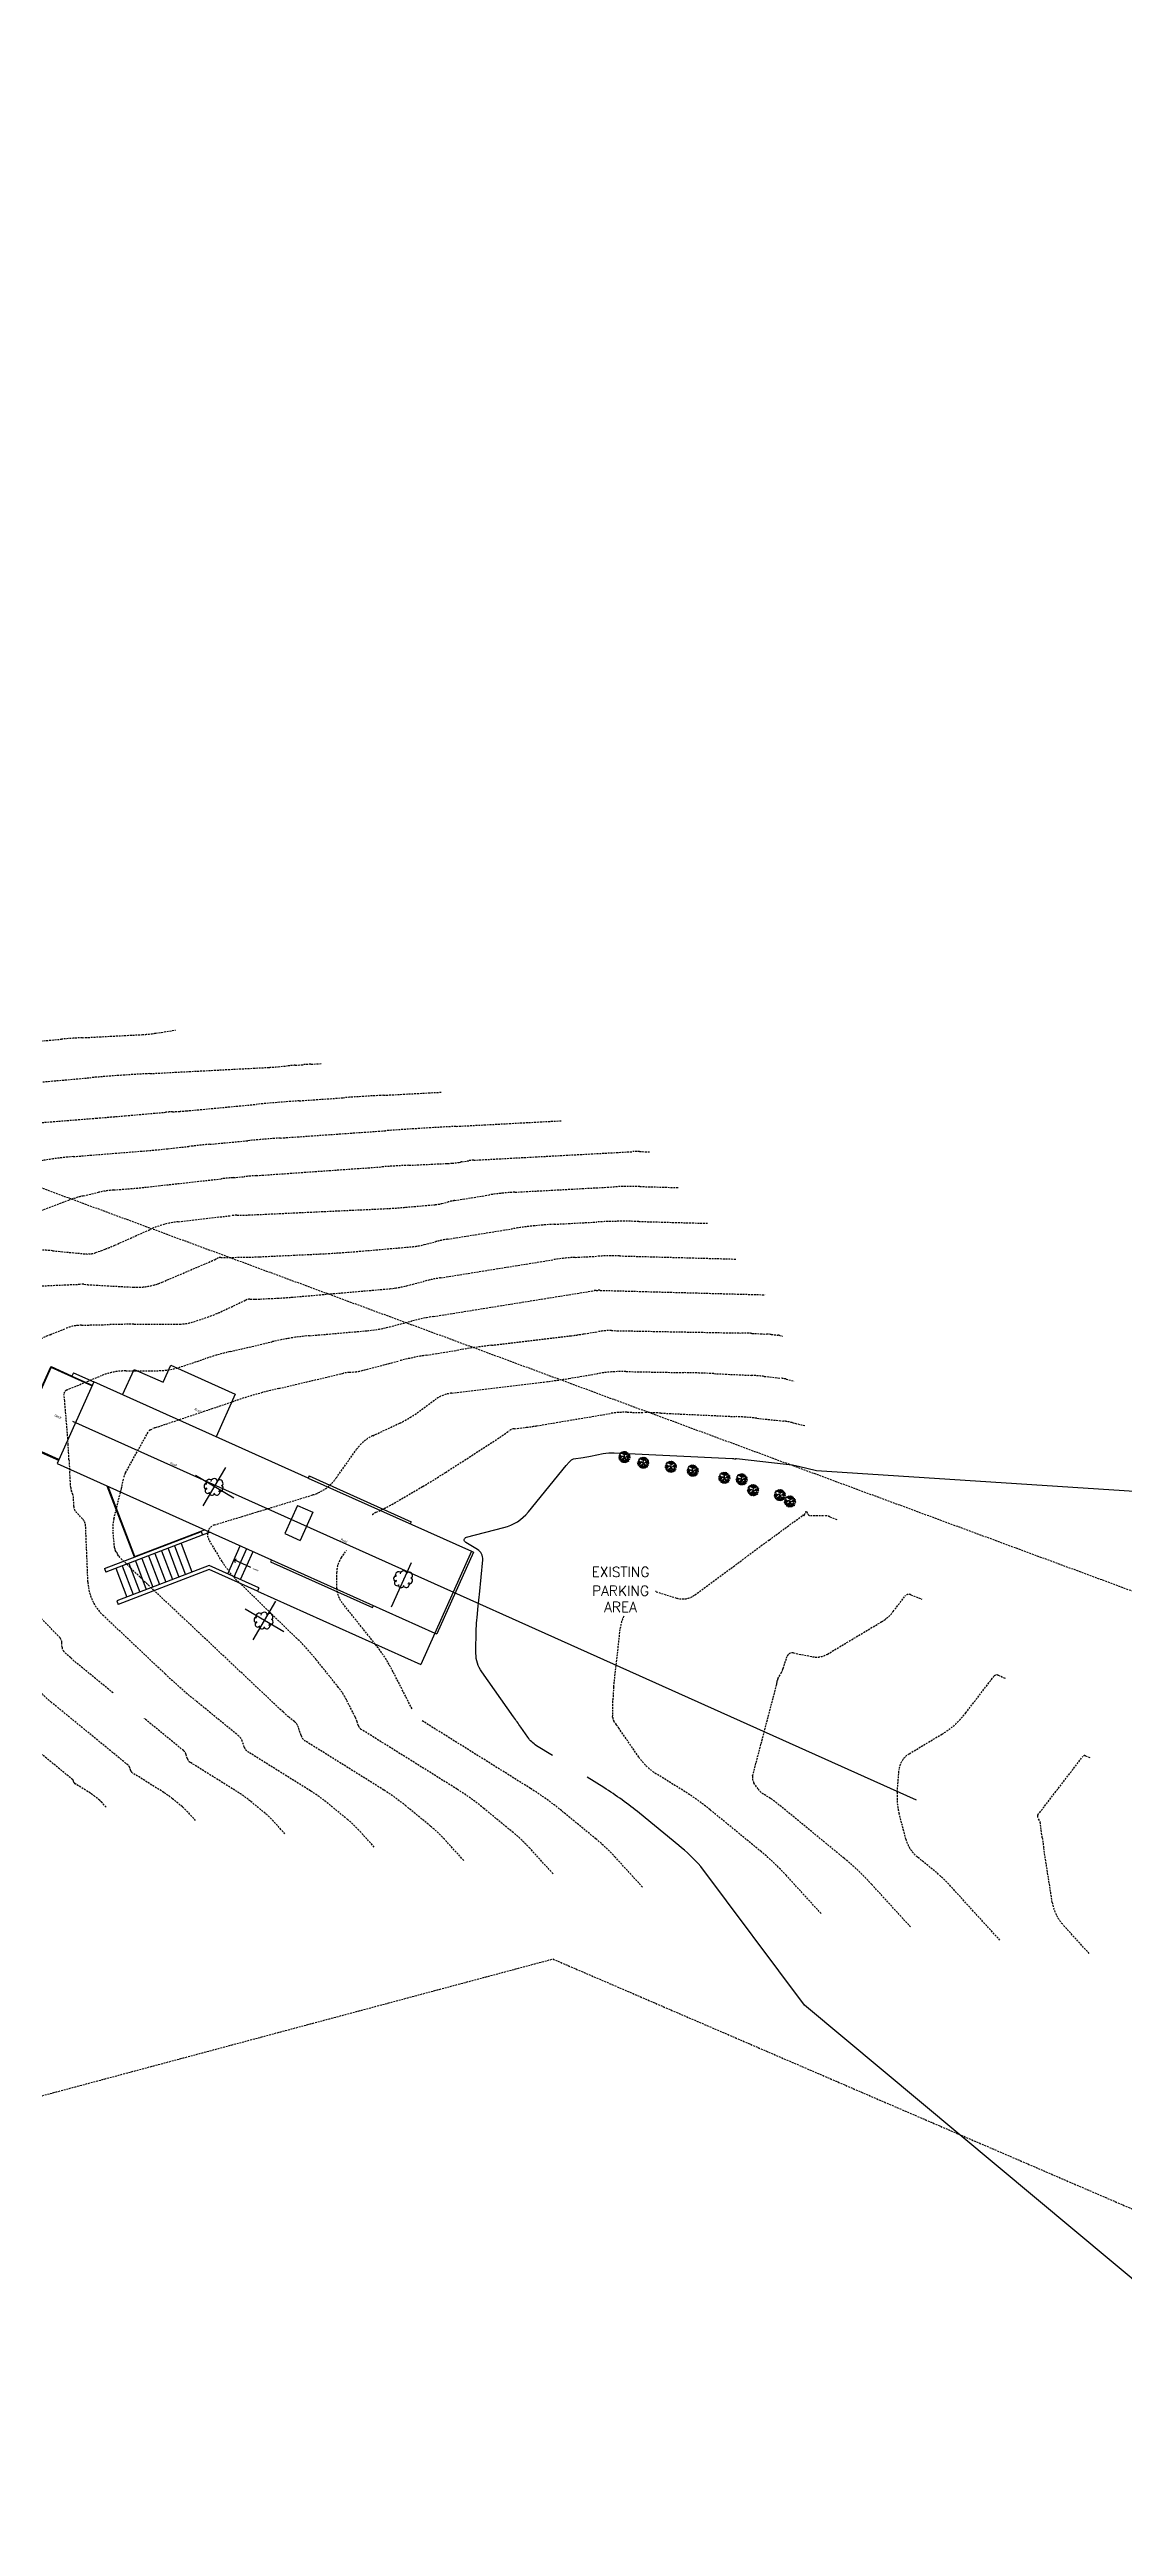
# Model space of a CAD drawing. Header units: inches. Extents: x -43639 to 75791, y -33466 to 47612.
# Drawn here: x 22986 to 25292, y 3517 to 8828 of the extents above; entities that cross this region are included whole.
import ezdxf
from ezdxf.enums import TextEntityAlignment as Align

# ---------------------------------------------------------------- set-up
doc = ezdxf.new("R2010")
doc.units = ezdxf.units.IN
doc.header["$LTSCALE"] = 8
doc.header["$MEASUREMENT"] = 0
doc.linetypes.add('ACAD_ISO02W100', pattern=[15, 12, -3])
doc.linetypes.add('DASHED', pattern=[0.75, 0.5, -0.25])
doc.layers.get('0').update_dxf_attribs({"linetype": 'CONTINUOUS'})
for name, color, linetype in [('A-Elev', 7, 'CONTINUOUS'), ('A-Elev-South', 7, 'CONTINUOUS'), ('A-glazing', 252, 'CONTINUOUS'), ('A-millwork', 252, 'CONTINUOUS'), ('A-roof', 253, 'CONTINUOUS'), ('A-soffit', 251, 'ACAD_ISO02W100'), ('A-text', 254, 'CONTINUOUS'), ('A-walls', 7, 'CONTINUOUS'), ('construction', 160, 'CONTINUOUS'), ('CONT-HGH', 6, 'DASHED'), ('CONT-NML', 1, 'DASHED'), ('easement_JDCF', 7, 'DASHED'), ('TREE', 3, 'CONTINUOUS')]:
    doc.layers.add(name, color=color, linetype=linetype)
doc.styles.get("Standard").update_dxf_attribs({"font": 'txt', "height": 0.2})
doc.styles.add('T100', font='ROMANS', dxfattribs={"height": 1.8})

# ---------------------------------------------------------------- blocks, each defined once
blk = doc.blocks.new('SHRUB4')
for p, q in [((-0.093, -0.008), (-0.102, 0.004)), ((-0.087, 0.018), (-0.1, 0.014)), ((-0.079, 0.01), (-0.097, 0.029)), ((-0.08, 0.048), (-0.094, 0.044)), ((-0.068, 0.04), (-0.088, 0.057)), ((-0.03, 0.06), (-0.081, 0.069)), ((-0.06, 0.019), (-0.079, 0.01)), ((-0.073, 0.024), (-0.068, 0.04)), ((-0.002, 0.001), (-0.073, 0.024)), ((-0.042, 0.075), (-0.07, 0.078)), ((-0.05, 0.003), (-0.068, 0.008)), ((-0.04, 0.012), (-0.064, -0.014)), ((-0.042, 0.075), (-0.044, 0.095)), ((-0.033, 0.083), (-0.042, 0.075)), ((-0.033, 0.083), (-0.015, 0.104)), ((-0.033, 0.083), (-0.032, 0.098)), ((-0.004, 0.069), (-0.033, 0.083)), ((-0.031, 0.062), (-0.032, 0.075)), ((-0.031, 0.061), (-0.004, 0.069)), ((0.004, 0.042), (-0.03, 0.06)), ((-0.022, 0.008), (-0.03, 0.025)), ((-0.002, 0.001), (-0.028, -0.046)), ((-0.018, 0.078), (-0.013, 0.09)), ((-0.006, 0.084), (-0.004, 0.104)), ((0.01, 0.087), (-0.006, 0.084)), ((-0.003, 0.07), (0.013, 0.062)), ((-0.001, 0.002), (0.004, 0.042)), ((-0.001, 0.002), (0.048, 0.007)), ((-0.001, 0), (0.038, -0.067)), ((0.004, 0.042), (0.001, 0.055)), ((0.004, 0.087), (0.002, 0.105)), ((0.004, 0.042), (0.03, 0.054)), ((0.015, 0.094), (0.01, 0.104)), ((0.011, 0.087), (0.023, 0.103)), ((0.013, 0.062), (0.011, 0.087)), ((0.015, 0.063), (0.024, 0.071)), ((0.024, 0.071), (0.02, 0.083)), ((0.03, 0.079), (0.025, 0.101)), ((0.03, 0.054), (0.033, 0.102)), ((0.03, 0.055), (0.044, 0.042)), ((0.031, 0.073), (0.048, 0.064)), ((0.039, 0.006), (0.052, 0.024)), ((0.041, 0.085), (0.04, 0.098)), ((0.04, 0.084), (0.051, 0.091)), ((0.04, 0.07), (0.04, 0.084)), ((0.048, 0.064), (0.056, 0.077)), ((0.048, 0.007), (0.061, 0.017)), ((0.048, 0.007), (0.061, -0.005)), ((0.055, 0.078), (0.059, 0.089)), ((0.056, 0.077), (0.068, 0.078)), ((0.061, 0.017), (0.064, 0.027)), ((0.061, 0.017), (0.07, 0.011)), ((0.061, -0.005), (0.081, 0.002)), ((0.064, 0.027), (0.069, 0.042)), ((0.064, 0.028), (0.076, 0.024)), ((0.068, 0.055), (0.076, 0.07)), ((0.069, 0.043), (0.068, 0.055)), ((0.069, 0.056), (0.087, 0.057)), ((0.069, 0.042), (0.086, 0.041)), ((0.07, 0.011), (0.087, 0.014)), ((0.076, 0.024), (0.086, 0.031)), ((0.081, 0.002), (0.102, -0.011)), ((0.086, 0.041), (0.09, 0.052)), ((0.086, 0.041), (0.096, 0.038)), ((0.086, 0.031), (0.1, 0.028)), ((0.087, 0.014), (0.1, 0.02)), ((0.087, 0.014), (0.089, 0.006)), ((0.089, 0.006), (0.102, 0.003)), ((-0.089, -0.014), (-0.102, -0.01)), ((-0.097, -0.002), (-0.101, -0.003)), ((-0.087, -0.015), (-0.097, -0.029)), ((-0.087, -0.038), (-0.097, -0.036)), ((-0.078, -0.002), (-0.093, -0.008)), ((-0.079, -0.028), (-0.09, -0.043)), ((-0.078, -0.029), (-0.089, -0.014)), ((-0.077, -0.052), (-0.086, -0.054)), ((-0.076, -0.052), (-0.079, -0.062)), ((-0.064, -0.012), (-0.078, -0.002)), ((-0.065, -0.013), (-0.078, -0.029)), ((-0.064, -0.014), (-0.077, -0.052)), ((-0.061, -0.067), (-0.071, -0.07)), ((-0.061, -0.068), (-0.065, -0.079)), ((-0.044, -0.039), (-0.061, -0.067)), ((-0.057, -0.078), (-0.061, -0.08)), ((-0.044, -0.081), (-0.057, -0.078)), ((-0.033, -0.064), (-0.051, -0.089)), ((-0.043, -0.058), (-0.049, -0.069)), ((-0.017, -0.026), (-0.044, -0.039)), ((-0.044, -0.039), (-0.043, -0.058)), ((-0.036, -0.087), (-0.044, -0.091)), ((-0.04, -0.074), (-0.033, -0.082)), ((-0.033, -0.082), (-0.036, -0.092)), ((-0.032, -0.034), (-0.033, -0.064)), ((-0.012, -0.081), (-0.033, -0.095)), ((-0.021, -0.069), (-0.028, -0.077)), ((-0.025, -0.04), (-0.008, -0.058)), ((-0.015, -0.052), (-0.022, -0.056)), ((-0.022, -0.056), (-0.021, -0.069)), ((-0.008, -0.058), (-0.016, -0.099)), ((-0.012, -0.022), (-0.008, -0.042)), ((-0.004, -0.078), (-0.006, -0.099)), ((0.023, -0.045), (-0.004, -0.078)), ((-0.003, -0.079), (0.021, -0.079)), ((0.009, -0.081), (0.001, -0.089)), ((0.001, -0.089), (0.011, -0.094)), ((0.011, -0.094), (0.008, -0.098)), ((0.012, -0.061), (0.018, -0.07)), ((0.017, -0.031), (0.038, -0.036)), ((0.025, -0.089), (0.018, -0.096)), ((0.021, -0.079), (0.03, -0.094)), ((0.022, -0.079), (0.033, -0.081)), ((0.03, -0.055), (0.025, -0.069)), ((0.025, -0.069), (0.047, -0.081)), ((0.033, -0.081), (0.044, -0.089)), ((0.035, -0.059), (0.052, -0.037)), ((0.045, -0.049), (0.047, -0.063)), ((0.047, -0.063), (0.059, -0.07)), ((0.047, -0.081), (0.053, -0.088)), ((0.051, -0.037), (0.06, -0.02)), ((0.052, -0.037), (0.086, -0.036)), ((0.059, -0.07), (0.059, -0.081)), ((0.06, -0.02), (0.071, -0.027)), ((0.069, -0.037), (0.065, -0.053)), ((0.065, -0.053), (0.072, -0.074)), ((0.067, -0.064), (0.081, -0.066)), ((0.068, -0.024), (0.076, -0.017)), ((0.086, -0.037), (0.095, -0.034)), ((0.086, -0.036), (0.088, -0.045)), ((0.094, -0.006), (0.103, -0.002))]:
    blk.add_line(p, q)
blk = doc.blocks.new('DCDSTREE')
at = {"const_width": 0.05567}
blk.add_lwpolyline([(-0.050861, -0.01564, 1), (0.004809, -0.01564, 1)], format="xyb", close=True, dxfattribs=at)
for centre, radius, start, end in [((-0.697665, 0.031649), 0.27, 90, 270), ((-0.472665, 0.324149), 0.334487, 47.726311, 199.653824), ((-0.022665, 0.436649), 0.318198, 8.130102, 171.869898), ((0.472335, 0.301649), 0.3245, 303.690068, 146.309932), ((0.504478, -0.141923), 0.302211, 246.16126, 60.708638), ((-0.636783, -0.38394), 0.243328, 104.489763, 329.250033), ((-0.24204, -0.519601), 0.275855, 177.662694, 343.412661), ((0.213585, -0.485851), 0.302916, 201.801409, 31.328693)]:
    blk.add_arc(centre, radius, start, end)

msp = doc.modelspace()

# ---------------------------------------------------------------- linework, layer by layer
at = {"layer": 'A-Elev'}
msp.add_circle((15493.2, 7498.6, 24022.6), 15658.3, dxfattribs=at)
at = {"layer": 'A-Elev-South', "color": 253}
for p, q in [((23034.1, 5983.2, -120), (23077.9, 5963.6, -5252.2)), ((23037.4, 5990.5, 5012.2), (23081.2, 5970.9, -120)), ((22962.1, 5822.6, -120), (23005.9, 5803, -120)), ((23329.1, 5577, -120), (23130.4, 5501.1, -120)), ((23435.5, 5529.3, -120), (23329.1, 5577, -120)), ((23328.8, 5568.4, -8376), (23133.3, 5493.6, -8376)), ((23432.3, 5522, -120), (23328.8, 5568.4, -120)), ((23130.4, 5501.1, -120), (23133.3, 5493.6, -120))]:
    msp.add_line(p, q, dxfattribs=at)
at = {"layer": 'A-Elev-South', "color": 252}
for p, q in [((23156.4, 5581.8, -120), (23179.9, 5520, -120)), ((23170.4, 5587.2, -120), (23193.9, 5525.4, -120)), ((23184.4, 5592.5, -120), (23207.9, 5530.7, -120)), ((23198.4, 5597.9, -120), (23221.9, 5536.1, -120)), ((23212.4, 5603.2, -120), (23236, 5541.4, -120)), ((23226.4, 5608.5, -120), (23250, 5546.8, -120)), ((23240.5, 5613.9, -120), (23264, 5552.1, -120)), ((23254.5, 5619.2, -120), (23278, 5557.5, -120)), ((23268.5, 5624.6, -120), (23291.8, 5563.5, -120)), ((23128.3, 5571.2, -120), (23151.9, 5509.3, -120)), ((23142.3, 5576.5, -120), (23165.9, 5514.7, -120))]:
    msp.add_line(p, q, dxfattribs=at)
at = {"layer": 'A-Elev-South', "color": 7}
msp.add_line((23104, 5570.5, -120), (23106.8, 5563, -120), dxfattribs=at)
at = {"layer": 'A-glazing'}
for p, q in [((23034.1, 5983.2, -120), (22990.3, 6002.9, -120)), ((23168.3, 5595.2, -120), (23110.3, 5747.4, -120)), ((23518, 5706, -120), (23550.9, 5691.3, -120)), ((23491, 5645.8, -120), (23523.9, 5631, -120))]:
    msp.add_line(p, q, dxfattribs=at)
at = {"layer": 'A-millwork'}
for p, q in [((22916.9, 5842.9, -120), (22988.9, 6003.5, -120)), ((23034.1, 5983.2, -120), (22988.9, 6003.5, -120)), ((22918.9, 5843.6, -120), (22989.7, 6001.5, -120)), ((23077.3, 5962.2, -4585.8), (22989.7, 6001.5, -120)), ((23006.5, 5804.4, -120), (22918.9, 5843.6, -120)), ((23169.4, 5596.8, -120), (23112.3, 5746.6, -120)), ((23518, 5706, -120), (23491, 5645.8, -120)), ((23550.9, 5691.3, -120), (23523.9, 5631, -120))]:
    msp.add_line(p, q, dxfattribs=at)
at = {"layer": 'A-roof'}
for p, q in [((23543.1, 5769.3, -120), (23541.1, 5764.7, -120)), ((23541.1, 5764.7, -120), (23891.5, 5607.6, -120)), ((23543.1, 5769.3, -120), (23762.1, 5671.1, -120)), ((23762.1, 5671.1, -120), (23760.1, 5666.5, -120)), ((23462.5, 5589.5, -120), (23460.5, 5584.9, -120)), ((23460.5, 5584.9, -120), (23679.5, 5486.8, -120)), ((23462.5, 5589.5, -120), (23812.9, 5432.4, -120)), ((23891.5, 5607.6, -120), (23812.9, 5432.4, -120)), ((23896, 5605.6, -120), (23817.5, 5430.4, -120)), ((23891.5, 5607.6, -120), (23896, 5605.6, -120)), ((23679.5, 5486.8, -120), (23681.5, 5491.3, -120)), ((23812.9, 5432.4, -120), (23817.5, 5430.4, -120))]:
    msp.add_line(p, q, dxfattribs=at)
at = {"layer": 'A-text'}
for p, q in [((23382.1, 5589.4, -120), (23387.7, 5591.5, -120)), ((23382.1, 5589.4, -120), (23384.3, 5583.8, -120)), ((23418.2, 5573.2, -120), (23382.1, 5589.4, -120))]:
    msp.add_line(p, q, dxfattribs=at)
at = {"layer": 'A-walls'}
for p, q in [((23229.8, 5970, -120), (23246.2, 6006.5, -120)), ((23246.2, 6006.5, -120), (23384.9, 5944.3, -120)), ((23081.2, 5970.9, -120), (23002.6, 5795.7, -120)), ((23541.1, 5764.7, -120), (23081.2, 5970.9, -120)), ((23143.2, 5943.1, -120), (23167.8, 5997.8, -120)), ((23167.8, 5997.8, -120), (23229.8, 5970, -120)), ((23384.9, 5944.3, -120), (23344, 5853.1, -120)), ((23002.6, 5795.7, -120), (23462.5, 5589.5, -120))]:
    msp.add_line(p, q, dxfattribs=at)
at = {"layer": 'A-walls', "color": 253}
for p, q in [((23037.4, 5990.5, -5267.6), (23034.1, 5983.2, -5267.6)), ((23103.9, 5570.7, -8376), (23312.2, 5650, -8376)), ((23169.4, 5596.8, -8376), (23319.1, 5653.8, -8376)), ((23315.1, 5642.3, -120), (23311.8, 5651, -120)), ((23435.5, 5529.3, -120), (23432.3, 5522, -120)), ((23432.3, 5522, -120), (23782.6, 5364.9, -120)), ((23812.9, 5432.4, -120), (23782.6, 5364.9, -120))]:
    msp.add_line(p, q, dxfattribs=at)
at = {"layer": 'A-walls', "color": 254}
for p, q in [((23314.1, 5641.9, -120), (23106.8, 5563, -120)), ((23331.1, 5648.4, -120), (23314.1, 5641.9, -120))]:
    msp.add_line(p, q, dxfattribs=at)
at = {"layer": 'A-walls', "color": 252}
for p, q in [((23368.6, 5559.3, -120), (23395.6, 5619.5, -120)), ((23382.3, 5553.1, -120), (23409.3, 5613.4, -120)), ((23396, 5547, -120), (23423, 5607.2, -120))]:
    msp.add_line(p, q, dxfattribs=at)
at = {"layer": 'construction'}
for p, q in [((24846.5, 5074.2, -120), (23036.2, 5885.9, -120)), ((23381.6, 5721.8, -120), (23299.2, 5770.2, -120)), ((23316.2, 5704.8, -120), (23364.5, 5787.2, -120)), ((23761.9, 5582.7, -120), (23719.3, 5487.6, -120)), ((23488.7, 5435.1, -120), (23406.3, 5483.5, -120)), ((23423.3, 5418.1, -120), (23471.7, 5500.5, -120))]:
    msp.add_line(p, q, dxfattribs=at)
at = {"layer": 'CONT-HGH'}
for points, elevation in [([(22874.2, 6519.4), (23086.3, 6536.4, 0.001726), (23148.9, 6541.6), (23235.4, 6549.1, -0.008728), (23250.1, 6550.1), (23264.8, 6550.9, 0.010384), (23279.5, 6552), (23429.6, 6566, -0.005915), (23522.2, 6573.6), (23619.6, 6580.4, -0.004127), (23702.8, 6585.5), (23827.7, 6592.1)], 8040), ([(22955.5, 6057.3, -0.022951), (22987.9, 6072.1), (23020.8, 6085.5, -0.09125), (23055.1, 6092.5), (23115.4, 6093.8, -0.004053), (23167.5, 6094.5), (23265.7, 6094.9, 0.07943), (23295.9, 6099.9), (23325.3, 6109.7, 0.030016), (23354, 6121.2), (23406, 6145.8, -0.107773), (23416.2, 6148.2), (23426.9, 6148.3, 0.008542), (23437.6, 6148.6), (23475.7, 6150.4, 0.010036), (23504.7, 6152.3), (23716.1, 6170.7, 0.04223), (23752.8, 6177), (23788.9, 6186.4, -0.024047), (23825.4, 6194.1), (24066.6, 6232.9, -0.026427), (24113.9, 6237.9), (24161.4, 6240.4, -0.020216), (24208.9, 6241.1), (24459.7, 6234.2)], 8160), ([(23122.5, 5304), (23044.3, 5368, -0.017387), (23031.7, 5379.1), (23017.3, 5392.6, -0.196046), (23013.2, 5401.7), (23012.7, 5412.4, 0.18184), (23008.8, 5421.7), (22828.8, 5610.9, -0.185969)], 8160), ([(23491.4, 5001.8), (23466.5, 5029, 0.035989), (23448.8, 5045.9), (23417.3, 5071.7, 0.032306), (23388.7, 5092.2), (23288.2, 5154.9, -0.176793), (23282.3, 5162.4), (23279.2, 5172.2, 0.143888), (23273.7, 5180.2), (23190, 5248.8, -0.017387)], 8160)]:
    msp.add_lwpolyline(points, format="xyb", dxfattribs=dict(at, elevation=elevation))
at = {"layer": 'CONT-HGH', "color": 252, "linetype": 'Continuous', "elevation": 8280}
for points in [[(24065.5, 5169.4), (24031.1, 5190.8, -0.102644), (24012.3, 5208.8), (23997.2, 5230.7, 0.003217), (23981.9, 5252.5), (23913.4, 5349.1, -0.158999), (23901.2, 5388.5), (23901.9, 5441.3, -0.023887), (23903.4, 5465.9), (23906.1, 5490.5, 0.003515), (23908.7, 5515.1), (23915.8, 5589.3, 0.290136), (23904.5, 5611.5), (23879.1, 5626.6, -0.666974), (23880.7, 5637.9), (23961.2, 5658.6, 0.159761), (24013.5, 5692), (24094.8, 5791.5, -0.014283), (24099.6, 5797), (24104.5, 5802.4, -0.171973), (24110.6, 5805.6), (24131, 5808.7, 0.013692), (24146.9, 5811.5), (24174.1, 5817, -0.062497), (24197.8, 5818.9), (24451.3, 5806.8, -0.063581), (24453.7, 5806.4), (24456.9, 5805.4, 0.238943), (24457.4, 5805.5), (24457.9, 5805.9, -0.000183), (24458.1, 5806.1), (24458.4, 5806.3, -0.169677), (24458.7, 5806.3), (24459.4, 5806.3, -0.017658), (24459.9, 5806.3), (24566.8, 5794.8, -0.032752), (24593, 5790.2), (24631.9, 5780.8), (25841.3, 5702.1)], [(30373.7, 448), (30099.2, 375.6), (29402.9, 465.6), (28600.1, 989.6), (28600.1, 989.6), (26757, 2839.8), (24605.9, 4634), (24383.6, 4931.9, 0.035989), (24336, 4977), (24251.9, 5045.9, 0.032306), (24175.4, 5100.9), (24139.6, 5123.2, -0.102644)]]:
    msp.add_lwpolyline(points, format="xyb", dxfattribs=at)
at = {"layer": 'CONT-NML'}
for points, elevation in [([(22967.4, 6701.9), (23012.1, 6705.8, -0.008728), (23056.8, 6708.9), (23185.6, 6715.6, 0.026357), (23214.2, 6718.6), (23256.9, 6725.3)], 7992), ([(22905.9, 6608.5), (23075.8, 6623.3, -0.008728), (23201.5, 6632), (23457.4, 6645.3, 0.010384), (23476.5, 6646.6), (23496.3, 6648.5, -0.005915), (23513.5, 6649.9), (23531.7, 6651.2, -0.004127), (23547.2, 6652.1), (23570.5, 6653.4)], 8016), ([(22884.7, 6426.4), (22937, 6438.5, -0.036731), (23037.2, 6454), (23194.9, 6466.6, 0.007592), (23239.9, 6470.9), (23285, 6475.8, -0.00421), (23330, 6480.4), (23411.9, 6488.1, -0.005915), (23481.6, 6493.8), (23707.4, 6509.5, -0.004127), (23858.4, 6518.8), (24085, 6530.9)], 8064), ([(22940.5, 6328.4), (23027.5, 6360.5, -0.031797), (23059.1, 6369.9), (23091.3, 6377.4, -0.036731), (23123.9, 6382.4), (23160.4, 6385.3, 0.007592), (23195.6, 6388.7), (23355.5, 6406.4, -0.00421), (23380.3, 6408.9), (23405.2, 6411.2, -0.005915), (23430.1, 6413.2), (23698.9, 6432, -0.005798), (23757.3, 6435.4), (23840.3, 6439.3, 0.010036), (23849.7, 6439.9), (23862.3, 6441, 0.04223), (23865.1, 6441.5), (23867.8, 6442.2, -0.024047), (23870.6, 6442.8), (23885.5, 6445.1, -0.026427), (23896.3, 6446.3), (24237.6, 6464.6, -0.020216), (24252, 6464.8), (24273.6, 6464.2)], 8088), ([(22938, 6253.4, -0.034421), (22992.9, 6252), (23064, 6245.3, 0.112475), (23085.3, 6248.1), (23106, 6255.7, 0.016615), (23126.4, 6264), (23202.4, 6298, -0.076678), (23262.4, 6314.4), (23375.9, 6327.5, -0.025465), (23388.3, 6328.2), (23400.8, 6328.4, 0.008542), (23413.3, 6328.8), (23703.2, 6342.2, 0.010036), (23750.2, 6345.4), (23813.5, 6350.9, 0.04223), (23827.6, 6353.3), (23841.5, 6356.9, -0.024047), (23855.5, 6359.9), (23930.1, 6371.9, -0.026427), (23984.8, 6377.7), (24197.3, 6389.1, -0.020216), (24252.6, 6389.8), (24335.6, 6387.5)], 8112), ([(22946.1, 6175.7), (23053.4, 6180.4, -0.034421), (23060.2, 6180.2), (23066.9, 6179.5, 0.009841), (23073.7, 6179), (23166.4, 6173.9, 0.115212), (23228, 6184.8), (23333.3, 6229.8, 0.009443), (23340, 6232.8), (23346.7, 6236, -0.107773), (23353.7, 6237.6), (23402.2, 6238.2, 0.008542), (23437.1, 6239.2), (23566, 6245.2, 0.010036), (23650.8, 6250.9), (23764.8, 6260.8, 0.04223), (23790.2, 6265.2), (23815.2, 6271.7, -0.024047), (23840.4, 6277), (23978.9, 6299.2, -0.026427), (24069, 6308.9), (24159.7, 6313.7, -0.020216), (24250.4, 6314.9), (24397.7, 6310.9)], 8136), ([(23299.7, 5030.3), (23283.1, 5048.4, 0.035989), (23271.3, 5059.7), (23250.4, 5076.8, 0.032306), (23231.3, 5090.5), (23164.5, 5132.2, -0.176793), (23160.6, 5137.2), (23158.5, 5143.7, 0.143888), (23154.8, 5149.1), (22989.4, 5284.5, -0.030735), (22970, 5302.5)], 8136), ([(23107.9, 5058.9), (23099.7, 5067.9, 0.035989), (23093.9, 5073.4), (23083.5, 5082, 0.032306), (23074, 5088.8), (23040.8, 5109.5, -0.176793), (23038.8, 5112), (23037.8, 5115.2, 0.143888), (23036, 5117.9), (22970.8, 5171.2, -0.030735)], 8112)]:
    msp.add_lwpolyline(points, format="xyb", dxfattribs=dict(at, elevation=elevation))
at = {"layer": 'CONT-NML', "color": 251}
for points, elevation in [([(23683.1, 4973.3), (23649.9, 5009.6, 0.035989), (23626.2, 5032.1), (23584.2, 5066.5, 0.032306), (23546, 5093.9), (23411.9, 5177.6, -0.176793), (23404.1, 5187.7), (23399.9, 5200.6, 0.143888), (23392.5, 5211.4), (23298.5, 5288.4, -0.017387), (23234.3, 5344.8), (23101.7, 5469.7, -0.196046), (23068.7, 5542), (23063.8, 5661.6, 0.18184), (23057.2, 5677.2), (23043.5, 5691.6, -0.185969), (23038.4, 5703.9), (23037.9, 5721.2, 0.085924), (23036.4, 5729.1), (23033.5, 5736.6, -0.07592), (23031.8, 5744.4), (23029.6, 5778.5, -0.002473), (23028, 5803.9), (23026.3, 5836.5, 0.00697), (23024.2, 5866.6), (23020.1, 5915.6, 0.006327), (23018.8, 5929.7), (23017.3, 5943.7, -0.332762), (23023, 5953.4), (23095.2, 5983.4, -0.097593), (23149.9, 5994.5), (23215.7, 5994.8, 0.07943), (23269.2, 6003.6), (23321.2, 6020.9, -0.022819), (23373.9, 6035.9), (23464.9, 6057.2, -0.035975), (23544.2, 6069.9), (23667.4, 6080.6, 0.04223), (23715.3, 6088.9), (23762.6, 6101.2, -0.024047), (23810.3, 6111.2), (24154.4, 6166.5, -0.026427), (24158.7, 6167), (24163.1, 6167.2, -0.020216), (24167.4, 6167.2), (24521.7, 6157.6)], 8184), ([(23874.8, 4944.7), (23833.4, 4990.2, 0.035989), (23803.7, 5018.3), (23751.1, 5061.4, 0.032306), (23703.3, 5095.7), (23535.7, 5200.3, -0.176793), (23525.8, 5212.9), (23520.4, 5229.6, 0.143888), (23511.7, 5242.3), (23499.3, 5252.5, -0.017387), (23487.3, 5263.1), (23211.2, 5523.1, -0.003202), (23180.9, 5552), (23137.8, 5593.7, -0.065308), (23134.5, 5597.9), (23131.6, 5602.7, -0.011751), (23129.3, 5606.7), (23127.1, 5610.8, -0.101804), (23125.8, 5615.1), (23122.5, 5651.9, -0.083241), (23124.5, 5677.7), (23140.2, 5741, 0.012628), (23142.8, 5752.7), (23145.1, 5764.5, -0.078669), (23149.2, 5775.6), (23198.3, 5864.1, -0.158463), (23202.6, 5868.1), (23208.2, 5870.7, -0.027775), (23213.9, 5872.9), (23383.4, 5929.9, -0.023425), (23478.5, 5956.9), (23616.7, 5989.4, -0.035975), (23629.4, 5991.4), (23642.3, 5992.5, 0.04223), (23655, 5994.7), (23736.3, 6015.9, -0.024047), (23795.2, 6028.3), (23866.8, 6039.8, -0.009993), (23934.5, 6049.3), (24104.5, 6069.7, 0.011676), (24133.5, 6073.9), (24162.4, 6078.7, -0.046219), (24191.6, 6080.9), (24468.6, 6075.7, -0.006945), (24492.9, 6074.9), (24524, 6073.4, -0.015103), (24534.7, 6072.6), (24548.4, 6071.1, -0.032752), (24552.9, 6070.3), (24559.7, 6068.7)], 8208), ([(24066.6, 4916.2), (24016.8, 4970.7, 0.035989), (23981.1, 5004.5), (23918.1, 5056.2, 0.032306), (23860.7, 5097.4), (23655, 5225.7, -0.176793), (23649.1, 5233.2), (23646.1, 5242.7, 0.039354), (23642.2, 5252), (23623.1, 5289.5, 0.051368), (23606.2, 5315.8), (23558.4, 5375.3, 0.031675), (23517.2, 5420.6), (23390.2, 5543.4, -0.065308), (23356.4, 5585.9), (23328.2, 5632.8, -0.488112), (23340.2, 5664.2), (23551, 5728.5, 0.166224), (23601.5, 5765), (23645.2, 5826.6, -0.130528), (23679.8, 5855.5), (23737.6, 5882.4, 0.019428), (23748.7, 5888.1), (23759.6, 5894.3, 0.029446), (23770, 5901), (23813.3, 5932.6, -0.128665), (23849.1, 5946.7), (24039.2, 5969.5, 0.011676), (24100.5, 5978.3), (24161.5, 5988.5, -0.046219), (24223, 5993.1), (24348.8, 5990.7, -0.006945), (24411.5, 5988.7), (24491.6, 5984.9, -0.015103), (24519.2, 5982.8), (24554.5, 5979, -0.032752), (24566.3, 5977), (24583.8, 5972.7)], 8232), ([(23677.3, 5684.6, -0.084123), (23687.1, 5691.3), (23704.1, 5699.3, 0.023391), (23720.8, 5708), (23787.1, 5746.8, 0.01097), (23836.1, 5776.9), (23951.8, 5851.5, 0.014508), (23962.1, 5858.6), (23972.2, 5866, -0.128665), (23983.5, 5870.5), (24009.9, 5873.6, 0.011676), (24031.6, 5876.7), (24189.4, 5903.2, -0.046219), (24225.3, 5905.8), (24261.5, 5905.2, -0.006945), (24297.6, 5904), (24459.2, 5896.4, -0.015103), (24503.7, 5893), (24560.6, 5886.9, -0.032752), (24579.7, 5883.6), (24607.8, 5876.8)], 8256), ([(24286.1, 5521.5, -0.013399), (24287.7, 5521), (24331.7, 5507.3, 0.238943), (24370.9, 5514), (24482.2, 5596.3, -0.000183), (24530.2, 5631.7), (24601.4, 5684.3, -0.169677), (24603, 5684.8), (24604.7, 5684.7, 0.33454), (24605.8, 5685.5), (24607.9, 5691.7, -0.62073), (24610, 5692), (24613.7, 5686.7, 0.246272), (24618.5, 5684.2), (24648.9, 5684.1, -0.098692), (24660.3, 5681.8), (24676.8, 5675)], 8304), ([(23764, 5269.6), (23723.5, 5349.1, 0.051368), (23685.2, 5408.5), (23613.6, 5497.9, -0.16873), (23602.7, 5528.4), (23602.5, 5562.6, -0.157042), (23612.3, 5593.7), (23623.3, 5609.2, -0.130528)], 8256), ([(24833.5, 4802), (24750.4, 4893, 0.035989), (24690.9, 4949.4), (24546.7, 5067.7, 0.032306), (24532.9, 5077.6), (24518.1, 5086.8, -0.102644), (24506.5, 5097.9), (24497.2, 5111.3, -0.218775), (24494.7, 5126), (24546.3, 5321.8, 0.037848), (24547, 5326), (24547.5, 5330.1, -0.100487), (24548.7, 5334.1), (24555.7, 5346.6, 0.046809), (24560.1, 5356.6), (24568.4, 5381.7, -0.378458), (24582.1, 5389.7), (24623.1, 5381.6, 0.185833), (24655.2, 5387.1), (24771.9, 5456.9, 0.09419), (24796.2, 5478.5), (24821.4, 5511.2, -0.339487), (24834.2, 5514.6), (24857.4, 5505)], 8328), ([(24641.7, 4830.6), (24567, 4912.4, 0.035989), (24513.5, 4963.2), (24403.3, 5053.5, 0.032306), (24349.7, 5092), (24287.9, 5130.5, -0.102644), (24250.5, 5166.3), (24208.1, 5227.7, 0.003217), (24202.6, 5235.5), (24197.1, 5243.3, -0.158999), (24194.4, 5251.9), (24195, 5289, -0.024415), (24196.7, 5316.8), (24211, 5444.2, -0.097201), (24218.6, 5468.5)], 8304), ([(25025.2, 4773.5), (24919.4, 4889.4, 0.035989), (24884.9, 4922.1), (24848.1, 4952.2, -0.157166), (24823.6, 4990.3), (24809.1, 5044.6, -0.08487), (24804.9, 5091), (24808.6, 5138, -0.243044), (24830.7, 5173.6), (24900.5, 5215.4, 0.09419), (24951.8, 5261), (25012.3, 5339.5, -0.339487), (25021.4, 5341.9), (25037.9, 5335)], 8352), ([(24258.3, 4887.6), (24200.2, 4951.3, 0.035989), (24158.6, 4990.7), (24085, 5051.1, 0.032306), (24018, 5099.1), (23784.4, 5244.9, -0.102644)], 8256), ([(25216.9, 4744.9), (25160.6, 4806.6, -0.147073), (25137.5, 4854.7), (25119.3, 4970.5, -0.006531), (25116, 4993.4), (25112, 5024.3, 0.103758), (25109.8, 5030.7), (25106.2, 5036.6, -0.309252), (25106.5, 5042.2), (25203.1, 5167.7, -0.339487), (25208.6, 5169.1), (25218.4, 5165)], 8376)]:
    msp.add_lwpolyline(points, format="xyb", dxfattribs=dict(at, elevation=elevation))
at = {"layer": 'easement_JDCF'}
for p, q in [((30472.9, 3614.7, 8016), (21853.7, 6798.5, 8016)), ((21747.5, 4113, 8016), (24066, 4733.4, 8016)), ((24066, 4733.4, 8016), (30234.1, 2073, 8016))]:
    msp.add_line(p, q, dxfattribs=at)

# ---------------------------------------------------------------- block references
at = {"layer": 'TREE'}
for name, p, xscale, yscale, zscale in [('SHRUB4', (24219.6, 5809.4, -120), 120, 120, 120), ('SHRUB4', (24260.1, 5797.2, -120), 120, 120, 120), ('SHRUB4', (24319.2, 5788.5, -120), 120, 120, 120), ('SHRUB4', (24366.2, 5780.2, -120), 120, 120, 120), ('DCDSTREE', (23340.2, 5746.3, -120), 23.04000000000087, 23.03999999999996, 23.03999999999999), ('SHRUB4', (24434.1, 5764.9, -120), 120, 120, 120), ('SHRUB4', (24471.3, 5761.6, -120), 120, 120, 120), ('SHRUB4', (24495.8, 5738.2, -120), 120, 120, 120), ('SHRUB4', (24553.2, 5727.6, -120), 120, 120, 120), ('SHRUB4', (24574.9, 5714, -120), 120, 120, 120), ('DCDSTREE', (23746.5, 5548.3, -120), 23.04000000000087, 23.03999999999996, 23.03999999999999), ('DCDSTREE', (23447.4, 5459.7, -120), 23.04000000000087, 23.03999999999996, 23.03999999999999)]:
    msp.add_blockref(name, p, dxfattribs=dict(at, xscale=xscale, yscale=yscale, zscale=zscale))

# ---------------------------------------------------------------- texts
at = {"layer": 'A-soffit', "color": 7}
for s, p in [('Deck', (22996.3, 5897.4, -120)), ('Roof', (23296.5, 5910.9, -120)), ('Roof', (23244.5, 5794.9, -120)), ('Roof', (23610.2, 5631, -120))]:
    msp.add_text(s, height=5, rotation=335.851, dxfattribs=at).set_placement(p)
at = {"layer": 'A-text'}
msp.add_text('DOWN', height=3, rotation=335.851, dxfattribs=at).set_placement((23421.9, 5569.6, -120))
at = {"layer": 'A-text', "style": 'T100'}
for s, p in [('EXISTING', (24211.3, 5552.5, -120)), ('PARKING', (24211.3, 5512.2, -120)), ('AREA', (24211.3, 5477.3, -120))]:
    msp.add_text(s, height=21.6, dxfattribs=at).set_placement(p, align=Align.CENTER)

doc.saveas('drawing.dxf')
